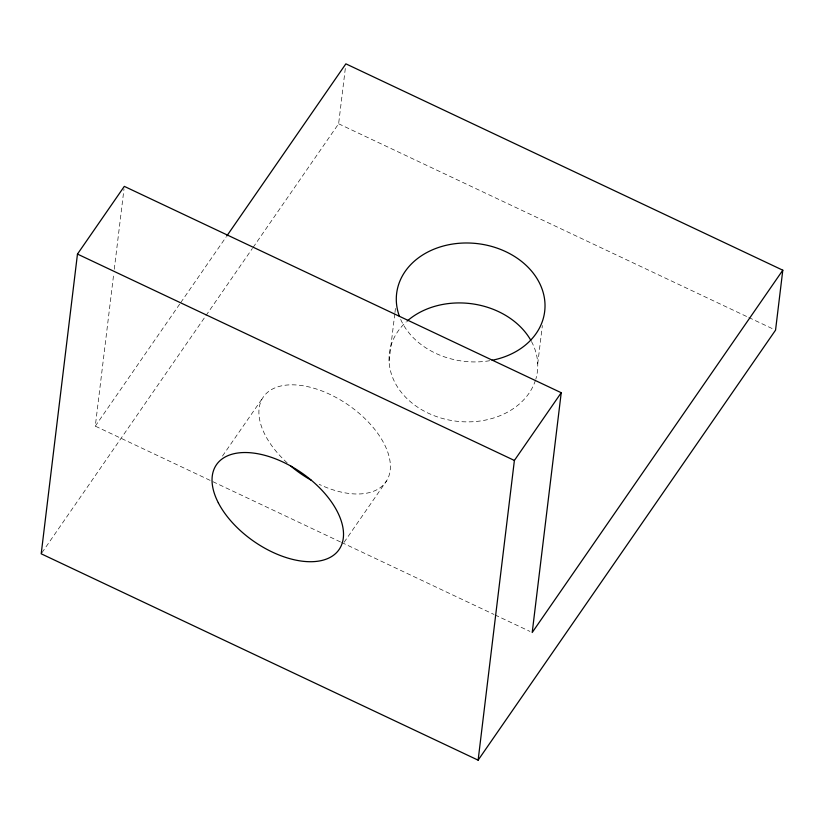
<?xml version="1.0" encoding="UTF-8"?>
<svg xmlns="http://www.w3.org/2000/svg" width="824" height="824" viewBox="0 0 824 824"><rect width="100%" height="100%" fill="white"/><g stroke="black" fill="none" stroke-linecap="round" stroke-linejoin="round"><path stroke-width="0.62" stroke-dasharray="4.12 3.09" d="M340.477 541.945L95.296 426.132L113.66 274.361M114.279 269.263L124.002 188.912M253.123 247.396L338.623 123.775L345.411 67.661M389.082 360.984L394.799 313.8M394.954 312.523L395.572 307.424M537.732 363.817L542.357 325.552M95.296 426.132L180.034 303.613M180.765 302.552L226.064 237.065M41.931 552.739L252.391 248.457M222.49 456.063L262.732 397.868M344.082 542.316L386.528 480.938M338.623 123.775L747.656 316.972M748.82 317.518L774.385 329.6M341.641 542.491L493.864 614.395M495.028 614.941L529.894 631.4M535.456 380.286A74.562 59.225 6.9 0 1 429.603 413.803A74.562 59.225 6.9 0 1 406.232 321.896M531.48 341.517A74.562 59.225 6.9 0 1 535.806 379.153M489.683 360.716A74.562 59.225 6.9 0 1 400.392 318.785M287.154 462.861A74.562 41.777 34.7 0 1 286.68 385.066A74.562 41.777 34.7 0 1 388.083 453.118A74.562 41.777 34.7 0 1 319.197 484.358"/><path stroke-width="1.24" d="M782.8 270.2L532.211 632.502L561.226 392.729L124.311 186.368L77.466 254.08L41.2 553.8L478.126 760.161L775.549 330.146L782.8 270.2L345.874 63.839L226.796 236.004M478.126 760.161L514.392 460.451L561.226 392.729M77.466 254.08L514.392 460.451M407.2 321.03A74.562 59.225 6.9 0 1 530.862 340.394M399.475 316.488A74.562 59.225 6.9 0 1 449.162 244.656A74.562 59.225 6.9 0 1 541.842 288.431A74.562 59.225 6.9 0 1 492.165 360.263M311.256 480.258A74.562 41.777 34.7 0 1 290.748 466.024M218.319 502.794A74.562 41.777 34.7 0 0 331.835 556.406A74.562 41.777 34.7 0 0 283.24 462.171A74.562 41.777 34.7 0 0 218.319 502.794"/></g></svg>
